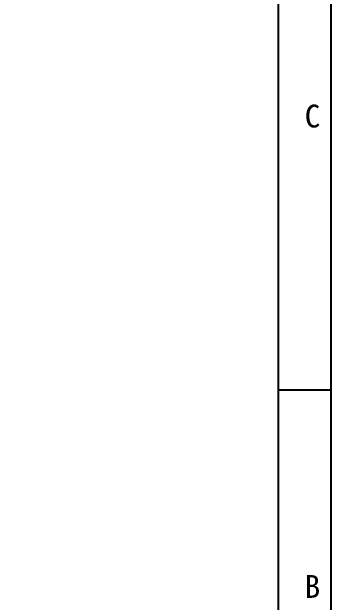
# Model space of a CAD drawing. Header units: millimetres. Extents: x 6806 to 7269, y 2421 to 2787.
# Drawn here: x 7215.9 to 7269.2, y 2544 to 2642.3 of the extents above; entities that cross this region are included whole.
import ezdxf
from ezdxf.enums import TextEntityAlignment as Align

# ---------------------------------------------------------------- set-up
doc = ezdxf.new("R2010")
doc.units = ezdxf.units.MM
doc.header["$LTSCALE"] = 0.1
doc.styles.add('宋体', font='', dxfattribs={"height": 2.5})
doc.styles.get('宋体').set_extended_font_data('SimSun')

msp = doc.modelspace()

# ---------------------------------------------------------------- linework, layer by layer
at = {"color": 0}
for p, q in [((7269.188, 2421.357), (7269.188, 2750.658)), ((7260.323, 2579.394), (7269.188, 2579.394))]:
    msp.add_line(p, q, dxfattribs=at)
msp.add_lwpolyline([(6814.842, 2743.461), (7260.323, 2743.461), (7260.323, 2429.772), (6814.842, 2429.772)], close=True, dxfattribs=at)
at = {"color": 7, "lineweight": 5}
msp.add_lwpolyline([(7260.323, 2689.494), (7260.323, 2556.691)], dxfattribs=at)

# ---------------------------------------------------------------- texts
at = {"color": 0, "style": '宋体'}
for s, p in [('C', (7266.069, 2624.975)), ('B', (7266.069, 2546.644))]:
    msp.add_text(s, height=3.799, dxfattribs=at).set_placement(p, align=Align.MIDDLE_CENTER)

doc.saveas('drawing.dxf')
